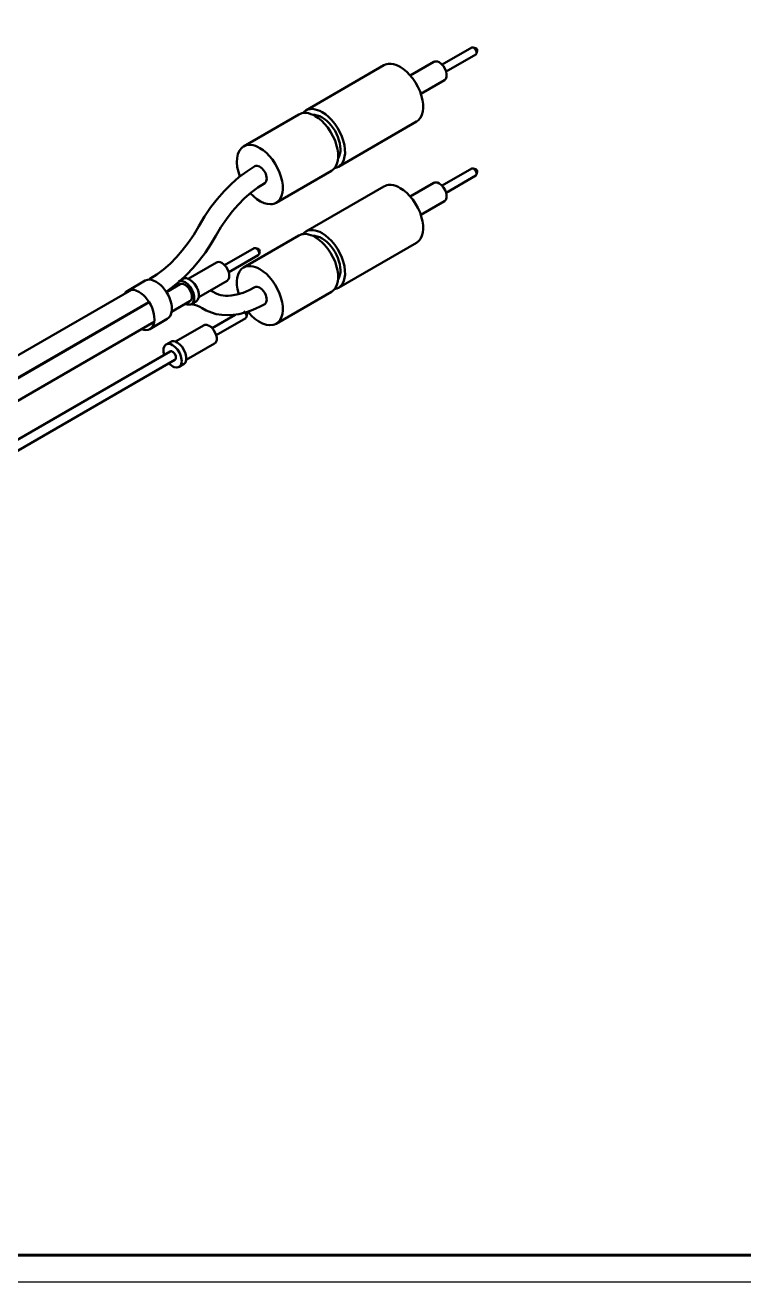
# Model space of a CAD drawing. Header units: metres. Extents: x 0 to 1188, y 0 to 840.
# Drawn here: x 515.9 to 786.8, y 0 to 473.4 of the extents above; entities that cross this region are included whole.
import ezdxf

# ---------------------------------------------------------------- set-up
doc = ezdxf.new("R2010")
doc.units = ezdxf.units.M
for name, color, linetype, lineweight in [('DK3S_FRAME', 7, 'Continuous', 60), ('DK3S_ISO', 7, 'Continuous', 50), ('DK3S_THIN', 7, 'Continuous', 30)]:
    doc.layers.add(name, color=color, linetype=linetype, lineweight=lineweight)

msp = doc.modelspace()

# ---------------------------------------------------------------- linework, layer by layer
at = {"layer": 'DK3S_FRAME'}
msp.add_lwpolyline([(40, 10), (1178, 10), (1178, 830), (40, 830)], close=True, dxfattribs=at)
at = {"layer": 'DK3S_ISO'}
for points in [[(673.02, 458.58), (684.18, 465.02)], [(684.18, 465.02), (684.7, 465.04)], [(684.7, 465.04), (684.94, 464.94)], [(685.72, 464.74), (684.7, 465.04)], [(684.94, 464.94), (685.42, 464.54), (685.78, 464.02), (686, 463.42), (686, 462.8)], [(685.72, 464.74), (685.82, 464.68)], [(685.82, 464.68), (686.06, 464.46), (686.2, 464.16), (686.24, 463.84)], [(661.04, 454.48), (669.96, 459.64)], [(669.96, 459.64), (670.28, 459.76), (670.98, 459.8), (671.32, 459.72), (671.96, 459.44)], [(671.96, 459.44), (672.72, 458.88), (673.56, 457.92), (674.22, 456.84), (674.56, 455.94), (674.74, 455), (674.74, 454.06), (674.56, 453.44), (674.4, 453.18), (673.94, 452.74)], [(674.56, 455.92), (685.72, 462.36)], [(686, 462.8), (685.72, 462.36)], [(686.24, 463.84), (686, 462.8)], [(621.66, 441.3), (651.12, 458.3)], [(651.12, 458.3), (651.66, 458.56), (652.24, 458.74), (652.86, 458.84), (653.78, 458.86), (654.68, 458.72), (655.56, 458.46), (656.42, 458.12), (657.24, 457.68)], [(657.24, 457.68), (658.52, 456.84), (659.72, 455.84), (660.8, 454.74), (661.98, 453.32), (663.02, 451.78), (663.94, 450.16), (664.7, 448.46), (665.2, 447), (665.64, 445.2), (665.86, 443.66), (665.88, 442.12), (665.74, 440.9), (665.42, 439.7), (664.88, 438.58), (664.52, 438.08), (664.1, 437.64), (663.36, 437.08)], [(665.02, 447.58), (673.94, 452.74)], [(619.06, 439.8), (619.62, 440.06), (620.2, 440.24), (620.82, 440.34), (621.74, 440.36), (622.64, 440.22), (623.52, 439.96), (624.38, 439.62), (625.2, 439.18)], [(620.5, 440.3), (621.16, 440.94), (621.66, 441.3)], [(621.66, 441.3), (622.22, 441.56), (622.8, 441.74), (623.4, 441.84), (624.32, 441.86), (625.24, 441.72), (626.12, 441.46), (626.98, 441.12), (627.8, 440.68)], [(627.8, 440.68), (629.08, 439.84), (630.26, 438.84), (631.36, 437.74), (632.54, 436.32), (633.58, 434.78), (634.48, 433.16), (635.24, 431.46), (635.76, 430), (636.2, 428.2), (636.42, 426.66), (636.44, 425.12), (636.3, 423.9), (635.98, 422.7), (635.44, 421.58), (635.08, 421.08), (634.66, 420.64), (633.92, 420.08)], [(598.2, 427.74), (619.06, 439.8)], [(624.36, 439.62), (625.02, 439.62), (625.98, 439.46), (626.92, 439.12), (627.8, 438.68)], [(625.2, 439.18), (626.48, 438.34), (627.66, 437.34), (628.76, 436.24), (629.94, 434.82), (630.98, 433.28), (631.9, 431.66), (632.66, 429.96), (633.16, 428.5), (633.6, 426.7), (633.82, 425.16), (633.84, 423.62), (633.7, 422.4), (633.38, 421.2), (632.84, 420.08), (632.48, 419.58), (632.06, 419.14), (631.32, 418.58)], [(627.8, 438.68), (628.58, 438.18), (629.54, 437.42), (630.44, 436.56), (631.26, 435.62), (632, 434.62), (632.66, 433.56), (633.24, 432.48), (633.74, 431.34), (634.16, 430.16), (634.46, 428.96), (634.66, 427.74), (634.72, 426.82), (634.68, 425.88), (634.54, 424.96), (634.26, 424.08), (633.82, 423.26)], [(633.92, 420.08), (663.36, 437.08)], [(596.84, 416.44), (596.24, 418.18), (595.84, 419.98), (595.66, 421.82), (595.72, 423.36), (596.04, 424.86), (596.52, 425.98), (597.24, 426.98), (597.68, 427.4), (598.2, 427.74)], [(598.2, 427.74), (598.74, 428.02), (599.34, 428.2), (599.94, 428.3), (600.86, 428.3), (601.76, 428.16), (602.66, 427.92), (603.5, 427.56), (604.32, 427.14)], [(604.32, 427.14), (605.6, 426.28), (606.8, 425.3), (607.88, 424.2), (609.06, 422.76), (610.12, 421.22), (611.02, 419.6), (611.78, 417.92), (612.28, 416.46), (612.74, 414.66), (612.94, 413.12), (612.96, 411.58), (612.82, 410.34), (612.5, 409.14), (611.98, 408.04), (611.62, 407.54), (611.18, 407.08), (610.44, 406.54)], [(581.32, 397.68), (583.52, 401.36), (585.78, 404.68), (588.22, 407.84), (590.84, 410.84), (593.66, 413.68), (596.44, 416.12), (599.38, 418.34), (602.48, 420.32)], [(606.16, 413.96), (606.4, 414.14), (606.74, 414.66), (606.92, 415.56), (606.88, 416.18), (606.76, 416.78), (606.56, 417.36), (606.16, 418.2), (605.64, 418.96), (605.22, 419.42), (604.76, 419.84), (604.26, 420.18), (603.38, 420.48), (602.76, 420.44), (602.48, 420.32)], [(610.44, 406.54), (631.32, 418.58)], [(633.92, 420.08), (633.36, 419.82), (632.48, 419.58)], [(673.02, 412.98), (684.18, 419.42)], [(674.56, 410.32), (685.72, 416.76)], [(684.18, 419.42), (684.7, 419.44)], [(684.7, 419.44), (684.94, 419.34)], [(685.72, 419.14), (684.7, 419.44)], [(684.94, 419.34), (685.42, 418.94), (685.78, 418.42), (686, 417.82), (686, 417.2)], [(685.72, 419.14), (685.82, 419.08)], [(686, 417.2), (685.72, 416.76)], [(685.82, 419.08), (686.06, 418.86), (686.2, 418.56), (686.24, 418.24)], [(686.24, 418.24), (686, 417.2)], [(587.74, 394.1), (589.64, 397.28), (591.7, 400.32), (593.96, 403.26), (596.18, 405.8), (598.58, 408.2), (601.12, 410.44), (603.56, 412.3), (606.16, 413.96)], [(621.66, 395.7), (651.12, 412.7)], [(651.12, 412.7), (651.66, 412.96), (652.24, 413.14), (652.86, 413.24), (653.78, 413.26), (654.68, 413.12), (655.56, 412.86), (656.42, 412.52), (657.24, 412.08)], [(657.24, 412.08), (658.52, 411.24), (659.72, 410.24), (660.8, 409.14), (661.98, 407.72), (663.02, 406.18), (663.94, 404.56), (664.7, 402.86), (665.2, 401.4), (665.64, 399.6), (665.86, 398.06), (665.88, 396.52), (665.74, 395.3), (665.42, 394.1), (664.88, 392.98), (664.52, 392.48), (664.1, 392.04), (663.36, 391.48)], [(661.04, 408.88), (669.96, 414.04)], [(669.96, 414.04), (670.28, 414.16), (670.98, 414.2), (671.32, 414.12), (671.96, 413.84)], [(671.96, 413.84), (672.72, 413.28), (673.56, 412.32), (674.22, 411.24), (674.56, 410.34), (674.74, 409.4), (674.74, 408.46), (674.56, 407.84), (674.4, 407.58), (673.94, 407.14)], [(610.44, 406.54), (609.6, 406.16), (609, 406.02), (608.38, 405.96), (607.14, 406.06), (605.96, 406.38), (604.54, 407.02), (603.24, 407.84), (602.04, 408.82), (600.72, 410.12)], [(665.02, 401.98), (673.94, 407.14)], [(562.9, 377.82), (565.5, 379.48), (567.96, 381.34), (570.5, 383.56), (572.88, 385.98), (575.1, 388.52), (577.36, 391.44), (579.44, 394.5), (581.32, 397.68)], [(569.06, 373), (571.56, 374.82), (574.18, 376.98), (576.66, 379.32), (579.2, 382.02), (581.58, 384.86), (583.8, 387.82), (585.86, 390.9), (587.74, 394.1)], [(598.2, 382.14), (619.06, 394.2)], [(619.06, 394.2), (619.62, 394.46), (620.2, 394.64), (620.82, 394.74), (621.74, 394.76), (622.64, 394.62), (623.52, 394.36), (624.38, 394.02), (625.2, 393.58)], [(620.5, 394.7), (621.16, 395.34), (621.66, 395.7)], [(621.66, 395.7), (622.22, 395.96), (622.8, 396.14), (623.4, 396.24), (624.32, 396.26), (625.24, 396.12), (626.12, 395.86), (626.98, 395.52), (627.8, 395.08)], [(624.36, 394.02), (625.02, 394.02), (625.98, 393.86), (626.92, 393.52), (627.8, 393.08)], [(625.2, 393.58), (626.48, 392.74), (627.66, 391.74), (628.76, 390.64), (629.94, 389.22), (630.98, 387.68), (631.9, 386.06), (632.66, 384.36), (633.16, 382.9), (633.6, 381.1), (633.82, 379.56), (633.84, 378.02), (633.7, 376.8), (633.38, 375.6), (632.84, 374.48), (632.48, 373.98), (632.06, 373.54), (631.32, 372.98)], [(627.8, 395.08), (629.08, 394.24), (630.26, 393.24), (631.36, 392.14), (632.54, 390.72), (633.58, 389.18), (634.48, 387.56), (635.24, 385.86), (635.76, 384.4), (636.2, 382.6), (636.42, 381.06), (636.44, 379.52), (636.3, 378.3), (635.98, 377.1), (635.44, 375.98), (635.08, 375.48), (634.66, 375.04), (633.92, 374.48)], [(627.8, 393.08), (628.58, 392.58), (629.54, 391.82), (630.44, 390.96), (631.26, 390.02), (632, 389.02), (632.66, 387.96), (633.24, 386.88), (633.74, 385.74), (634.16, 384.56), (634.46, 383.36), (634.66, 382.14), (634.72, 381.22), (634.68, 380.28), (634.54, 379.36), (634.26, 378.48), (633.82, 377.66)], [(591.06, 383), (602.22, 389.44)], [(602.22, 389.44), (602.74, 389.46)], [(602.74, 389.46), (602.98, 389.36)], [(603.76, 389.16), (602.74, 389.46)], [(602.98, 389.36), (603.46, 388.96), (603.82, 388.44), (604.02, 387.84), (604.04, 387.22)], [(603.76, 389.16), (603.84, 389.1)], [(603.84, 389.1), (604.1, 388.88), (604.24, 388.58), (604.28, 388.26)], [(604.28, 388.26), (604.04, 387.22)], [(633.92, 374.48), (663.36, 391.48)], [(577.3, 377.88), (588, 384.06)], [(588, 384.06), (588.32, 384.2), (589.02, 384.22), (589.36, 384.14), (590, 383.86)], [(590, 383.86), (590.76, 383.3), (591.6, 382.34), (592.24, 381.26), (592.58, 380.36), (592.78, 379.44), (592.78, 378.48), (592.6, 377.88), (592.44, 377.6), (591.98, 377.16)], [(592.6, 380.34), (603.74, 386.78)], [(604.04, 387.22), (603.74, 386.78)], [(596.38, 372.1), (595.92, 373.92), (595.7, 375.48), (595.68, 377.04), (595.8, 378.28), (596.12, 379.48), (596.66, 380.62), (597.02, 381.12), (597.44, 381.58), (598.2, 382.14)], [(598.2, 382.14), (598.74, 382.42), (599.34, 382.6), (599.94, 382.7), (600.86, 382.7), (601.76, 382.56), (602.66, 382.32), (603.5, 381.96), (604.32, 381.54)], [(604.32, 381.54), (605.6, 380.68), (606.8, 379.7), (607.88, 378.6), (609.06, 377.16), (610.12, 375.62), (611.02, 374), (611.78, 372.32), (612.28, 370.86), (612.74, 369.06), (612.94, 367.52), (612.96, 365.98), (612.82, 364.74), (612.5, 363.54), (611.98, 362.44), (611.62, 361.94), (611.18, 361.48), (610.44, 360.94)], [(554.54, 373.4), (561.12, 377.2)], [(561.12, 377.2), (562, 377.52), (562.92, 377.58), (563.54, 377.48), (564.14, 377.3), (565.28, 376.78)], [(562.48, 377.58), (562.9, 377.82)], [(565.28, 376.78), (566.06, 376.28), (567, 375.48), (567.66, 374.84), (568.44, 373.88), (569.14, 372.88), (569.76, 371.82), (570.28, 370.7), (570.7, 369.54), (570.98, 368.34), (571.12, 367.42), (571.16, 366.2), (571.04, 365.28), (570.78, 364.4), (570.52, 363.84), (569.94, 363.12), (569.44, 362.76)], [(569.18, 372.84), (574.3, 375.8)], [(572.02, 375.18), (572.74, 375.32)], [(572.68, 374.86), (572.9, 375.88)], [(573.68, 376.86), (575.42, 377.86)], [(573.68, 376.86), (574.3, 377.06), (574.94, 377.06), (575.56, 376.88), (576.14, 376.6)], [(574.3, 375.8), (574.6, 375.92), (575.24, 375.94), (575.54, 375.88), (576.14, 375.6)], [(575.42, 377.86), (576.02, 378.06), (576.66, 378.06), (577.28, 377.88), (577.86, 377.6)], [(576.14, 376.6), (577.14, 375.86), (577.98, 374.92), (578.82, 373.58), (579.3, 372.42), (579.56, 371.18), (579.6, 370.56), (579.54, 369.92), (579.24, 369.04), (578.84, 368.54), (578.58, 368.36)], [(576.14, 375.6), (576.9, 375.04), (577.54, 374.32), (578.2, 373.24), (578.54, 372.34), (578.72, 371.4), (578.66, 370.46), (578.42, 369.86), (577.98, 369.42)], [(577.86, 377.6), (578.88, 376.86), (579.72, 375.92), (580.56, 374.58), (581.04, 373.42), (581.3, 372.18), (581.34, 371.56), (581.28, 370.92), (580.98, 370.04), (580.58, 369.54), (580.32, 369.36)], [(581.28, 370.98), (591.98, 377.16)], [(586.52, 373.04), (587.86, 372.32), (588.74, 372), (589.62, 371.76), (591.44, 371.52), (592.36, 371.5), (593.58, 371.58), (595.7, 371.94), (598.04, 372.64), (600.32, 373.58), (602.48, 374.72)], [(606.16, 368.36), (606.4, 368.54), (606.74, 369.06), (606.92, 369.96), (606.88, 370.58), (606.76, 371.18), (606.56, 371.76), (606.16, 372.6), (605.64, 373.36), (605.22, 373.82), (604.76, 374.24), (604.26, 374.58), (603.38, 374.88), (602.76, 374.84), (602.48, 374.72)], [(633.92, 374.48), (633.36, 374.22), (632.48, 373.98)], [(475.72, 327.48), (555.9, 373.78)], [(553.52, 372.4), (553.96, 372.96), (554.54, 373.4)], [(554.54, 373.4), (555.4, 373.72), (556.34, 373.78), (556.96, 373.68), (557.56, 373.5), (558.7, 372.98)], [(558.7, 372.98), (559.48, 372.48), (560.42, 371.68), (561.06, 371.04), (561.86, 370.08), (562.56, 369.08), (563.18, 368.02), (563.7, 366.9), (564.1, 365.74), (564.4, 364.54), (564.54, 363.62), (564.58, 362.4), (564.46, 361.48), (564.2, 360.6), (563.94, 360.04), (563.36, 359.32), (562.86, 358.96)], [(571.08, 365.44), (577.98, 369.42)], [(578.58, 368.36), (580.32, 369.36)], [(585.68, 373.52), (586.52, 373.04)], [(610.44, 360.94), (631.32, 372.98)], [(482.34, 322.82), (562.54, 369.12)], [(482.4, 322.74), (562.6, 369.04)], [(576.12, 368.36), (576.6, 368.38)], [(578.58, 368.36), (578.28, 368.24), (577.62, 368.14), (576.98, 368.24), (576.36, 368.5)], [(578.44, 368.28), (579.68, 368.06), (580.58, 367.8), (581.74, 367.32), (582.54, 366.84)], [(582.54, 366.84), (584.16, 365.94), (586.14, 365.12), (587.92, 364.6), (590.04, 364.26), (592.18, 364.14), (594.32, 364.26), (596.46, 364.58), (598.84, 365.16)], [(598.28, 365.68), (598.76, 365.28), (599.1, 364.76), (599.32, 364.16), (599.32, 363.54)], [(599.14, 365.42), (599.38, 365.2), (599.54, 364.9), (599.56, 364.58)], [(599.3, 365.3), (601.08, 365.92), (602.82, 366.64), (604.5, 367.46), (606.16, 368.36)], [(599.56, 364.58), (599.32, 363.54)], [(610.44, 360.94), (609.88, 360.66), (609.3, 360.48), (608.06, 360.36), (606.84, 360.52), (605.36, 361), (604, 361.74), (602.48, 362.82), (601.12, 364.1), (599.9, 365.5)], [(484.3, 315.34), (564.5, 361.64)], [(562.86, 358.96), (569.44, 362.76)], [(572.6, 354.2), (583.3, 360.38)], [(583.3, 360.38), (583.62, 360.5), (584.3, 360.54), (584.64, 360.46), (585.28, 360.18)], [(585.28, 360.18), (586.06, 359.62), (586.9, 358.66), (587.54, 357.58), (587.88, 356.68), (588.08, 355.76), (588.06, 354.8), (587.88, 354.2), (587.74, 353.92), (587.28, 353.48)], [(586.36, 359.32), (595.08, 364.36)], [(587.88, 356.66), (599.04, 363.1)], [(599.32, 363.54), (599.04, 363.1)], [(562.86, 358.96), (562.26, 358.7), (561.3, 358.58), (560.66, 358.64), (559.72, 358.9)], [(434.8, 272.16), (570.5, 350.52)], [(568.24, 349.2), (568, 350.42), (567.96, 351.04), (568.02, 351.64), (568.34, 352.52), (568.72, 353), (568.98, 353.18)], [(568.98, 353.18), (570.72, 354.18)], [(568.98, 353.18), (569.58, 353.38), (570.22, 353.38), (570.84, 353.2), (571.42, 352.92)], [(570.5, 350.52), (570.82, 350.6), (571.14, 350.56), (571.42, 350.42)], [(570.72, 354.18), (571.32, 354.38), (571.96, 354.38), (572.58, 354.2), (573.16, 353.92)], [(571.42, 352.92), (572.44, 352.18), (573.28, 351.24), (574.12, 349.9), (574.6, 348.74), (574.86, 347.5), (574.9, 346.88), (574.84, 346.24), (574.52, 345.36), (574.14, 344.86), (573.88, 344.68)], [(571.42, 350.42), (571.7, 350.24), (572.16, 349.76), (572.62, 348.86), (572.72, 348.22), (572.7, 347.88), (572.58, 347.58), (572.34, 347.34)], [(573.16, 353.92), (574.16, 353.18), (575.02, 352.24), (575.84, 350.9), (576.32, 349.74), (576.6, 348.5), (576.62, 347.88), (576.56, 347.24), (576.26, 346.36), (575.86, 345.86), (575.6, 345.68)], [(576.58, 347.3), (587.28, 353.48)], [(434.04, 267.48), (572.34, 347.34)], [(573.88, 344.68), (573.6, 344.56), (573, 344.46), (572.08, 344.62), (571.52, 344.88), (571, 345.2), (570.08, 346.02)], [(573.88, 344.68), (575.6, 345.68)]]:
    msp.add_lwpolyline(points, dxfattribs=at)
at = {"layer": 'DK3S_THIN'}
msp.add_lwpolyline([(0, 0), (1188, 0), (1188, 840), (0, 840)], close=True, dxfattribs=at)

doc.saveas('drawing.dxf')
